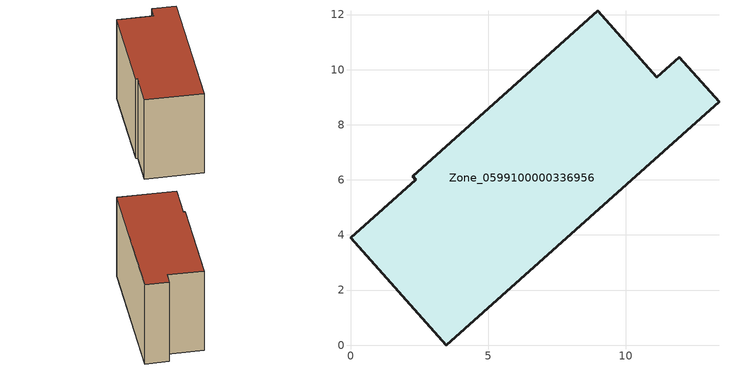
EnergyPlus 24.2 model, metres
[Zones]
Zone_0599100000336956
 floor ground (C_G): 2.37,6 2.26,6.13 8.97,12.13 11.12,9.72 11.94,10.45 13.38,8.83 3.47,0 0,3.89 z0
 wall outside (C_F): 3.47,0 13.38,8.83 11.94,10.45 11.12,9.72 8.97,12.13 2.26,6.13 2.37,6 0,3.89 3.47,0 z0:8.34
 roof outside (C_R): 11.12,9.72 8.97,12.13 2.26,6.13 2.37,6 0,3.89 3.47,0 13.38,8.83 11.94,10.45 z8.34
[BUILDING]
Pand.0599100000336956: North Axis=0; Terrain=City; Loads Convergence Tolerance Value=0.04; Temperature Convergence Tolerance Value=0.4; Solar Distribution=FullExterior; Maximum Number of Warmup Days=25; Minimum Number of Warmup Days=1
[Site:Location]
Rotterdam.The.Hague.AP_ZH_NLD Design_Conditions: Latitude=51.96; Longitude=4.45; Time Zone=1; Elevation=-4.5
[SITE:GROUNDTEMPERATURE:BUILDINGSURFACE]
18, 18, 18, 18, 18, 18, 18, 18, 18, 18, 18, 18
[MATERIAL] Thermal Absorptance=0.9; Solar Absorptance=0.7; Visible Absorptance=0.7
Name | Roughness | Thickness | Conductivity | Density | Specific Heat
G.TI.1975-1991 | MediumSmooth | 0.15 | 0.288461 | 540 | 1210
F.TI.1975-1991 | Rough | 0.3 | 0.230769 | 1920 | 840
R.TI.1975-1991 | MediumRough | 0.2 | 0.153846 | 1500 | 1000
[CONSTRUCTION]
C_G: G.TI.1975-1991
C_F: F.TI.1975-1991
C_R: R.TI.1975-1991
[ZONE]
Zone_0599100000336956: Type=1; Multiplier=1; Ceiling Height=Autocalculate; Volume=Autocalculate; Floor Area=autocalculate; Part of Total Floor Area=Yes
[ZONEINFILTRATION:DESIGNFLOWRATE]
Infil_Zone_0599100000336956: Zone or ZoneList or Space or SpaceList=Zone_0599100000336956; Schedule=AlwaysOn; Design Flow Rate Calculation Method=Flow/Area; Flow Rate per Floor Area=0.003; Constant Term Coefficient=1; Temperature Term Coefficient=0; Velocity Term Coefficient=0; Velocity Squared Term Coefficient=0
[HVACTEMPLATE:ZONE:IDEALLOADSAIRSYSTEM]
Zone_0599100000336956: Maximum Heating Supply Air Temperature=50; Minimum Cooling Supply Air Temperature=13; Maximum Heating Supply Air Humidity Ratio=0.0156; Minimum Cooling Supply Air Humidity Ratio=0.0077; Heating Limit=NoLimit; Cooling Limit=NoLimit; Dehumidification Control Type=ConstantSensibleHeatRatio; Cooling Sensible Heat Ratio=0.7; Dehumidification Setpoint=60; Humidification Control Type=None; Humidification Setpoint=30; Outdoor Air Method=None; Outdoor Air Flow Rate per Person=0.00944; Outdoor Air Flow Rate per Zone Floor Area=0; Outdoor Air Flow Rate per Zone=0; Demand Controlled Ventilation Type=None; Outdoor Air Economizer Type=NoEconomizer; Heat Recovery Type=None; Sensible Heat Recovery Effectiveness=0.7; Latent Heat Recovery Effectiveness=0.65
[ZONECONTROL:THERMOSTAT]
ThermostatControl_Zone_0599100000336956: Zone or ZoneList=Zone_0599100000336956; Control Type Schedule=DualSetpointControlType; Control 1=Thermostat_Zone_0599100000336956; Temperature Difference Between Cutout And Setpoint=0
[THERMOSTATSETPOINT:DUALSETPOINT]
Thermostat_Zone_0599100000336956: Heating Setpoint Temperature Schedule=HeatingSetpoint_Zone_0599100000336956; Cooling Setpoint Temperature Schedule=CoolingSetpoint_Zone_0599100000336956
[SCHEDULE:COMPACT]
HeatingSetpoint_Zone_0599100000336956: Through: 12/31, For: AllDays, Until: 24:00, 21
CoolingSetpoint_Zone_0599100000336956: Through: 12/31, For: AllDays, Until: 24:00, 24
DualSetpointControlType: Through: 12/31, For: AllDays, Until: 24:00, 4
AlwaysOn: Through: 12/31, For: AllDays, Until: 24:00, 1
